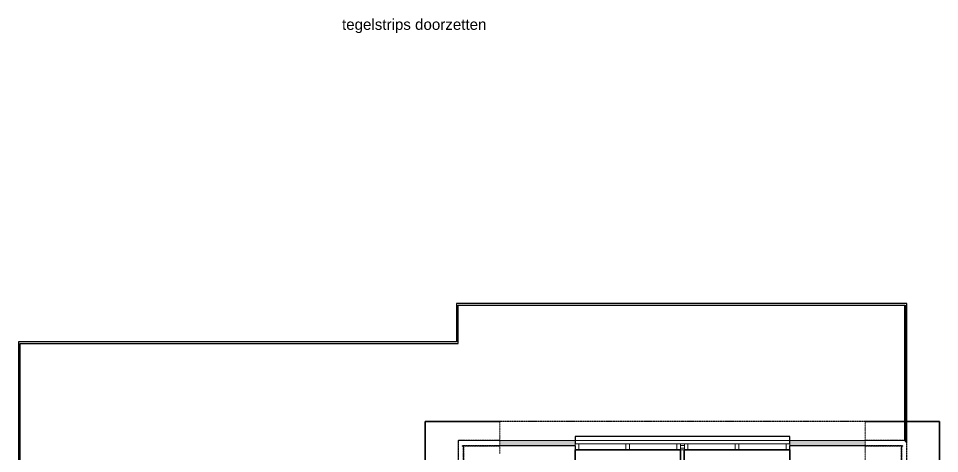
# Model space of a CAD drawing. Header units: millimetres. Extents: x -245 to 49755, y -245 to 41806.
# Drawn here: x 15044 to 23562, y 24343 to 28363 of the extents above; entities that cross this region are included whole.
import ezdxf

# ---------------------------------------------------------------- set-up
doc = ezdxf.new("R2010")
doc.units = ezdxf.units.MM
doc.linetypes.add('PUNKT2_S9', pattern=[1, 0, -1])
doc.linetypes.add('VERDECKT2_S2', pattern=[2.7, 2, -0.7])
doc.layers.add('Standard', color=7, linetype='Continuous', lineweight=25)
doc.styles.add('ARIAL', font='arial.ttf')

msp = doc.modelspace()

# ---------------------------------------------------------------- hatches: boundary and pattern name
at = {"layer": 'Standard', "linetype": 'PUNKT2_S9', "lineweight": 18}
h = msp.add_hatch(color=59, dxfattribs=at)
h.paths.add_polyline_path([(19494.5, 24464.4), (19494.5, 24414.4), (20191.1, 24414.4), (20191.1, 24464.4)])
h.paths.add_polyline_path([(22176.1, 24464.4), (22176.1, 24414.4), (22872.6, 24414.4), (22872.6, 24464.4)])

# ---------------------------------------------------------------- linework, layer by layer
at = {"layer": 'Standard', "color": 252, "linetype": 'Continuous', "lineweight": -3}
for p, q in [((23258.6, 25729.4), (19093.6, 25729.4)), ((19093.6, 25729.4), (19093.6, 25374.4)), ((23258.6, 24443.4), (23258.6, 25729.4)), ((19108.6, 25714.4), (23243.6, 25714.4)), ((19108.6, 25359.4), (19108.6, 25714.4)), ((23243.6, 25714.4), (23243.6, 24458.4)), ((15043.6, 25374.4), (15043.6, 20844.4)), ((19093.6, 25374.4), (15043.6, 25374.4)), ((15058.6, 20859.4), (15058.6, 25359.4)), ((15058.6, 25359.4), (19108.6, 25359.4)), ((23243.6, 24458.4), (23258.6, 24443.4))]:
    msp.add_line(p, q, dxfattribs=at)
at = {"layer": 'Standard', "color": 131, "linetype": 'Continuous', "lineweight": 18}
for p, q in [((23237.6, 25708.4), (19108.6, 25714.4)), ((19108.6, 25714.4), (19108.6, 25359.4)), ((23237.6, 24464.4), (23237.6, 25708.4)), ((19108.6, 25359.4), (15058.6, 25359.4)), ((15058.6, 25359.4), (15058.6, 20859.4)), ((19108.6, 24041.1), (19108.6, 24464.4)), ((19108.6, 24464.4), (23237.6, 24464.4))]:
    msp.add_line(p, q, dxfattribs=at)
at = {"layer": 'Standard', "color": 253, "linetype": 'Continuous', "lineweight": 18}
for p, q in [((19494.5, 24639.4), (18805.5, 24639.4)), ((18805.5, 24639.4), (18805.5, 24269.8)), ((23561.6, 24639.4), (22872.6, 24639.4)), ((23561.6, 21435.8), (23561.6, 24639.4))]:
    msp.add_line(p, q, dxfattribs=at)
at = {"layer": 'Standard', "color": 255, "linetype": 'Continuous', "lineweight": 35}
for p, q in [((19494.5, 24639.4), (18805.5, 24639.4)), ((18805.5, 24639.4), (18805.5, 24269.8)), ((23561.6, 24639.4), (22872.6, 24639.4)), ((23561.6, 21435.8), (23561.6, 24639.4))]:
    msp.add_line(p, q, dxfattribs=at)
at = {"layer": 'Standard', "color": 96, "linetype": 'VERDECKT2_S2', "lineweight": 18}
for p, q in [((19494.5, 24339.4), (19494.5, 24639.4)), ((22872.6, 24639.4), (22872.6, 23831.7))]:
    msp.add_line(p, q, dxfattribs=at)
at = {"layer": 'Standard', "color": 1, "linetype": 'VERDECKT2_S2', "lineweight": -3}
for p, q in [((21183.6, 24639.4), (19494.5, 24639.4)), ((21183.6, 24639.4), (19494.5, 24639.4)), ((22872.6, 24639.4), (21183.6, 24639.4)), ((22872.6, 24639.4), (21183.6, 24639.4)), ((19108.6, 24464.4), (19108.6, 23949.4)), ((19494.5, 24464.4), (19108.6, 24464.4)), ((23258.6, 24464.4), (22872.6, 24464.4)), ((23258.6, 21435.8), (23258.6, 24464.4)), ((19158.6, 24401.9), (19148.6, 24414.4)), ((19148.6, 24414.4), (19494.5, 24414.4)), ((19494.5, 24414.4), (19148.6, 24414.4)), ((19148.6, 24414.4), (19158.6, 24401.9)), ((19158.6, 23949.4), (19158.6, 24401.9)), ((19158.6, 24401.9), (19158.6, 23949.4)), ((22872.6, 24414.4), (23218.6, 24414.4)), ((23218.6, 24414.4), (22872.6, 24414.4)), ((23218.6, 24414.4), (23208.6, 24401.9)), ((23208.6, 24401.9), (23218.6, 24414.4)), ((23208.6, 24401.9), (23208.6, 21435.8)), ((23208.6, 21435.8), (23208.6, 24401.9))]:
    msp.add_line(p, q, dxfattribs=at)
at = {"layer": 'Standard', "color": 36, "linetype": 'Continuous', "lineweight": 18}
for p, q in [((20191.1, 24464.4), (19494.5, 24464.4)), ((20191.1, 24464.4), (20191.1, 24434.4)), ((22176.1, 24434.4), (22176.1, 24464.4)), ((22872.6, 24464.4), (22176.1, 24464.4)), ((19494.5, 24414.4), (20191.1, 24414.4)), ((20191.1, 24434.4), (20191.1, 24414.4)), ((22176.1, 24414.4), (22176.1, 24434.4)), ((22176.1, 24414.4), (22872.6, 24414.4))]:
    msp.add_line(p, q, dxfattribs=at)
at = {"layer": 'Standard', "color": 117, "linetype": 'Continuous', "lineweight": -3}
for p, q in [((22176.1, 24499.4), (20191.1, 24499.4)), ((20191.1, 24499.4), (20191.1, 24434.4)), ((22176.1, 24434.4), (22176.1, 24499.4))]:
    msp.add_line(p, q, dxfattribs=at)
at = {"layer": 'Standard', "color": 255, "linetype": 'Continuous', "lineweight": -3}
for p, q in [((20191.1, 24414.4), (19494.5, 24414.4)), ((20191.1, 24414.4), (20191.1, 24377.4)), ((20191.1, 24377.4), (20191.1, 24339.4)), ((22872.6, 24414.4), (22176.1, 24414.4)), ((22176.1, 24377.4), (22176.1, 24414.4)), ((22176.1, 24339.4), (22176.1, 24377.4))]:
    msp.add_line(p, q, dxfattribs=at)
at = {"layer": 'Standard', "color": 2, "linetype": 'Continuous', "lineweight": 18}
for p, q in [((20191.1, 24434.4), (20224.6, 24434.4)), ((20191.1, 24377.4), (20191.1, 24434.4)), ((22176.1, 24434.4), (20191.1, 24434.4)), ((20224.6, 24377.4), (20191.1, 24377.4)), ((22176.1, 24377.4), (20191.1, 24377.4)), ((20224.6, 24434.4), (20224.6, 24377.4)), ((20695.1, 24434.4), (20661.6, 24434.4)), ((20661.6, 24434.4), (20661.6, 24377.4)), ((20661.6, 24377.4), (20695.1, 24377.4)), ((20695.1, 24377.4), (20695.1, 24434.4)), ((21165.6, 24434.4), (21132.1, 24434.4)), ((21132.1, 24434.4), (21132.1, 24377.4)), ((21132.1, 24377.4), (21165.6, 24377.4)), ((21165.6, 24377.4), (21165.6, 24434.4)), ((21201.6, 24418.4), (21165.6, 24418.4)), ((21165.6, 24418.4), (21165.6, 24393.4)), ((21165.6, 24393.4), (21201.6, 24393.4)), ((21235.1, 24434.4), (21201.6, 24434.4)), ((21201.6, 24434.4), (21201.6, 24377.4)), ((21201.6, 24393.4), (21201.6, 24418.4)), ((21201.6, 24377.4), (21235.1, 24377.4)), ((21235.1, 24377.4), (21235.1, 24434.4)), ((21705.6, 24434.4), (21672.1, 24434.4)), ((21672.1, 24434.4), (21672.1, 24377.4)), ((21672.1, 24377.4), (21705.6, 24377.4)), ((21705.6, 24377.4), (21705.6, 24434.4)), ((22176.1, 24434.4), (22142.6, 24434.4)), ((22142.6, 24434.4), (22142.6, 24377.4)), ((22142.6, 24377.4), (22176.1, 24377.4)), ((22176.1, 24377.4), (22176.1, 24434.4))]:
    msp.add_line(p, q, dxfattribs=at)
at = {"layer": 'Standard', "color": 51, "linetype": 'Continuous', "lineweight": -3}
for p, q in [((21166.1, 24377.4), (20191.1, 24377.4)), ((20191.1, 24377.4), (21166.1, 24377.4)), ((20191.1, 24264.4), (20191.1, 24377.4)), ((20191.1, 24377.4), (20191.1, 24264.4)), ((21166.1, 24377.4), (21166.1, 24264.4)), ((21166.1, 24264.4), (21166.1, 24377.4)), ((21201.1, 24377.4), (21201.1, 24242.4)), ((21201.1, 24242.4), (21201.1, 24377.4)), ((21201.1, 24377.4), (22176.1, 24377.4)), ((22176.1, 24377.4), (21201.1, 24377.4)), ((22176.1, 24242.4), (22176.1, 24377.4)), ((22176.1, 24377.4), (22176.1, 24242.4))]:
    msp.add_line(p, q, dxfattribs=at)

# ---------------------------------------------------------------- texts
at = {"layer": 'Standard', "color": 255, "linetype": 'Continuous', "lineweight": 100, "insert": (18035.9, 28227.3), "char_height": 100, "width": 1391.883, "attachment_point": 7, "style": 'ARIAL'}
msp.add_mtext('\\W1.00;tegelstrips\\~doorzetten', dxfattribs=at)

doc.saveas('drawing.dxf')
